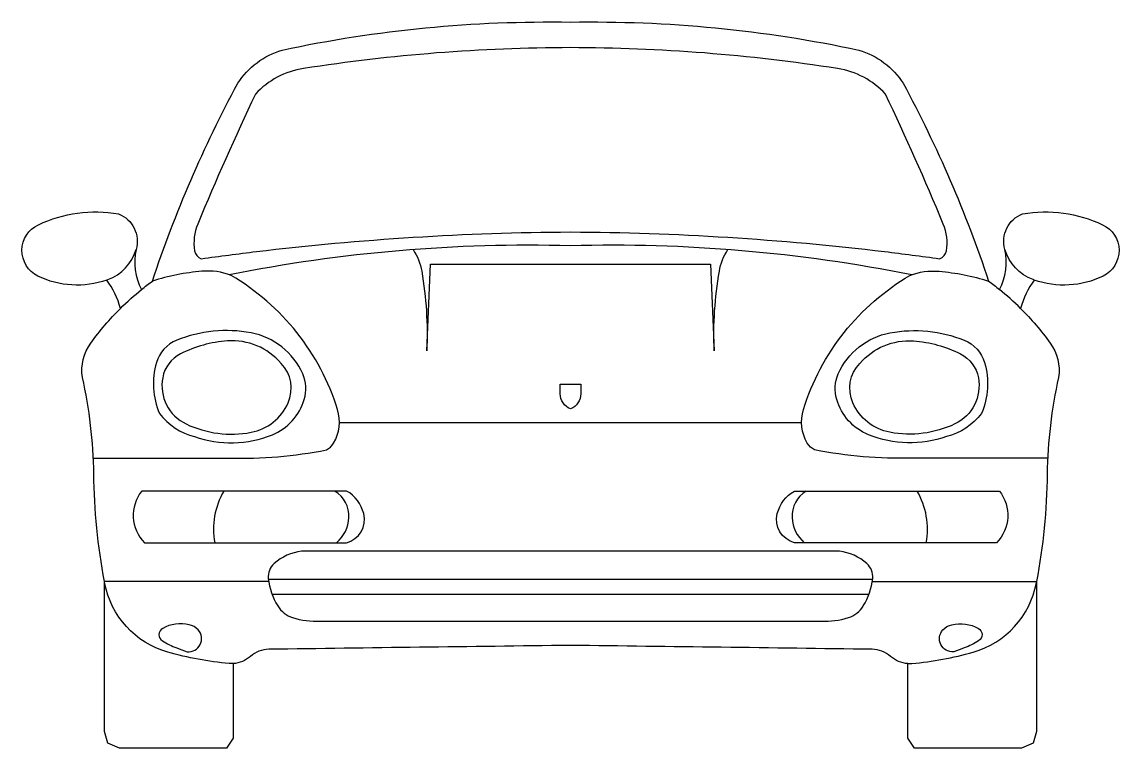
# Model space of a CAD drawing. Header units: metres. Extents: x -0.17 to 1.79, y 0 to 1.3.
import ezdxf

# ---------------------------------------------------------------- set-up
doc = ezdxf.new("R2010")
doc.units = ezdxf.units.M
doc.layers.add('Ceco.NET 29', color=7, linetype='Continuous')

msp = doc.modelspace()

# ---------------------------------------------------------------- linework, layer by layer
at = {"layer": 'Ceco.NET 29'}
msp.add_line((0.3939, 0.5828), (1.2215, 0.5828), dxfattribs=at)
for points in [[(0.8077, 0.1838, 0.000557), (0.2675, 0.1768, 0.183716), (0.2346, 0.1641, -0.171744), (0.2034, 0.1513), (0.2034, 0.0179), (0.1915, 0), (0, 0), (-0.0209, 0.009), (-0.0269, 0.0299), (-0.0269, 0.298, -0.042839), (-0.0459, 0.4909, 0.052298), (-0.0663, 0.6638, -0.194835), (-0.0512, 0.7253, -0.040834), (0.0018, 0.7874, 0.092535), (-0.0228, 0.8381, -0.20081), (-0.146, 0.8452, -0.630085), (-0.1452, 0.9372, -0.153001), (-0.0018, 0.9566, -0.391104), (0.0298, 0.8928, 0.179826), (0.0394, 0.8212, -0.012315), (0.059, 0.8362, -0.043421), (0.2119, 1.1904, -0.178274), (0.2916, 1.25, -0.056897), (0.8077, 1.3, -0.056897), (1.3238, 1.25, -0.178274), (1.4034, 1.1904, -0.043421), (1.5564, 0.8362, -0.012315), (1.576, 0.8212, 0.179826), (1.5856, 0.8928, -0.391104), (1.6172, 0.9566, -0.153001), (1.7606, 0.9372, -0.630085), (1.7614, 0.8452, -0.20081), (1.6382, 0.8381, 0.092535), (1.6136, 0.7874, -0.040834), (1.6666, 0.7253, -0.194835), (1.6817, 0.6638, 0.052298), (1.6613, 0.4909, -0.042839), (1.6423, 0.298), (1.6423, 0.0299), (1.6363, 0.009), (1.6154, 0), (1.4239, 0), (1.412, 0.0179), (1.412, 0.1513, -0.171744), (1.3808, 0.1641, 0.183716), (1.3478, 0.1768, 0.000557)], [(0.8077, 1.2543, 0.038025), (0.3296, 1.2169, 0.16873), (0.2435, 1.1712, 0.011179), (0.1401, 0.9384, 0.142163), (0.1347, 0.8905, 0.273169), (0.1466, 0.8763, -0.004302), (0.2452, 0.8891, -0.028578), (0.8077, 0.9242, -0.028578), (1.3702, 0.8891, -0.004302), (1.4687, 0.8763, 0.273169), (1.4807, 0.8905, 0.142163), (1.4753, 0.9384, 0.011179), (1.3718, 1.1712, 0.16873), (1.2858, 1.2169, 0.038025)], [(0.2356, 0.7435, 0.143065), (0.1025, 0.7303, 0.229597), (0.0661, 0.6902, 0.175365), (0.0718, 0.5992, 0.174928), (0.1345, 0.5579, 0.185477), (0.2738, 0.561, 0.227747), (0.3309, 0.6243, 0.171948), (0.3284, 0.6701, 0.246382)], [(1.3798, 0.7435, -0.143065), (1.5129, 0.7303, -0.229597), (1.5493, 0.6902, -0.175365), (1.5436, 0.5992, -0.174928), (1.4809, 0.5579, -0.185477), (1.3415, 0.561, -0.227747), (1.2844, 0.6243, -0.171948), (1.287, 0.6701, -0.246382)], [(0.2895, 0.6889, 0.237019), (0.1935, 0.7291, 0.100227), (0.1094, 0.7059, 0.233075), (0.0774, 0.6632, 0.340141), (0.1195, 0.5804, 0.159435), (0.2356, 0.5654, 0.246078), (0.3021, 0.6181, 0.305869)], [(1.3259, 0.6889, -0.237019), (1.4219, 0.7291, -0.100227), (1.506, 0.7059, -0.233075), (1.538, 0.6632, -0.340141), (1.4959, 0.5804, -0.159435), (1.3798, 0.5654, -0.246078), (1.3133, 0.6181, -0.305869)], [(0.8077, 0.6515), (0.8262, 0.6515), (0.8262, 0.6343, -0.29829), (0.8077, 0.6075, -0.29829), (0.7892, 0.6343), (0.7892, 0.6515)], [(0.0398, 0.4603, 0.377819), (0.0449, 0.3676), (0.4064, 0.3676, 0.411926), (0.4374, 0.4199, 0.203963), (0.4068, 0.4603)], [(1.2085, 0.4603), (1.5756, 0.4603, -0.377819), (1.5705, 0.3676), (1.209, 0.3676, -0.411926), (1.178, 0.4199, -0.203963)], [(0.1025, 0.1792, 0.012503), (0.1214, 0.1725, 0.689365), (0.1409, 0.2115, 0.149911), (0.1248, 0.2209, 0.188448), (0.0774, 0.2143, 0.567984), (0.0769, 0.192, 0.04969)], [(1.5129, 0.1792, -0.012503), (1.494, 0.1725, -0.689365), (1.4745, 0.2115, -0.149911), (1.4906, 0.2209, -0.188448), (1.538, 0.2143, -0.567984), (1.5385, 0.192, -0.04969)]]:
    msp.add_lwpolyline(points, format="xyb", close=True, dxfattribs=at)
for points in [[(-0.0228, 0.8381, 0.003312), (-0.0208, 0.8388, 0.237546), (0.0298, 0.8928, 0.237546)], [(1.4188, 0.8475, 0.055904), (0.8077, 0.8994, 0.055904), (0.1966, 0.8475, 0.055904)], [(0.5258, 0.8926, -0.104464), (0.5412, 0.8538, -0.053048), (0.5504, 0.7113), (0.5571, 0.8667), (0.8077, 0.8667), (1.0583, 0.8667), (1.065, 0.7113, -0.053048), (1.0742, 0.8538, -0.104464), (1.0896, 0.8926)], [(1.6382, 0.8381, -0.003312), (1.6362, 0.8388, -0.237546), (1.5856, 0.8928, -0.237546)], [(-0.0468, 0.5192), (0.1961, 0.5192, 0.056507), (0.3705, 0.534, 0.154981), (0.3836, 0.5459, 0.209996), (0.3905, 0.6061, 0.187846), (0.1998, 0.8463, 0.115584), (0.1477, 0.8539, 0.05473), (0.059, 0.8362, 0.05473)], [(1.6621, 0.5192), (1.4193, 0.5192, -0.056507), (1.2449, 0.534, -0.154981), (1.2317, 0.5459, -0.209996), (1.2248, 0.6061, -0.187846), (1.4156, 0.8463, -0.115584), (1.4677, 0.8539, -0.05473), (1.5564, 0.8362, -0.05473)], [(0.0018, 0.7874, -0.025259), (0.0394, 0.8212, -0.043421)], [(1.6136, 0.7874, 0.025259), (1.576, 0.8212, 0.043421)], [(0.1869, 0.4603, 0.179988), (0.1707, 0.3676, 0.179988)], [(0.3889, 0.3676, 0.207734), (0.4109, 0.4128, 0.269599), (0.3859, 0.4603, 0.269599)], [(1.2294, 0.4603, 0.269599), (1.2045, 0.4128, 0.207734), (1.2264, 0.3676)], [(1.4446, 0.3676, 0.179988), (1.4284, 0.4603, 0.179988)], [(1.3319, 0.2544, 0.112106), (1.3488, 0.3037, 0.244044), (1.3384, 0.3303, 0.14801), (1.2891, 0.3527), (0.3262, 0.3527, 0.14801), (0.2769, 0.3303, 0.244044), (0.2666, 0.3037, 0.112106), (0.2835, 0.2544, 0.179676), (0.3101, 0.2337, 0.086464), (0.359, 0.2271), (1.2564, 0.2271, 0.086464), (1.3053, 0.2337)], [(0.2035, 0.1513, -0.034609), (0.1965, 0.1514, -0.047661), (0.0865, 0.1717, -0.284063), (-0.0265, 0.2956, -0.00054), (-0.0269, 0.298, 0.052298)], [(1.4119, 0.1513, 0.034609), (1.4189, 0.1514, 0.047661), (1.5288, 0.1717, 0.284063), (1.6419, 0.2956, 0.00054), (1.6423, 0.298, -0.052298)]]:
    msp.add_lwpolyline(points, format="xyb", dxfattribs=at)
for points in [[(0.2673, 0.298), (-0.0269, 0.298)], [(1.3486, 0.3019), (0.2668, 0.3019)], [(1.348, 0.298), (1.6423, 0.298)], [(1.342, 0.275), (0.2734, 0.275)]]:
    msp.add_lwpolyline(points, dxfattribs=at)
msp.add_arc((1.2908, 0.2798), 0.0484, 287.5384, 328.2824, dxfattribs=at)

doc.saveas('drawing.dxf')
